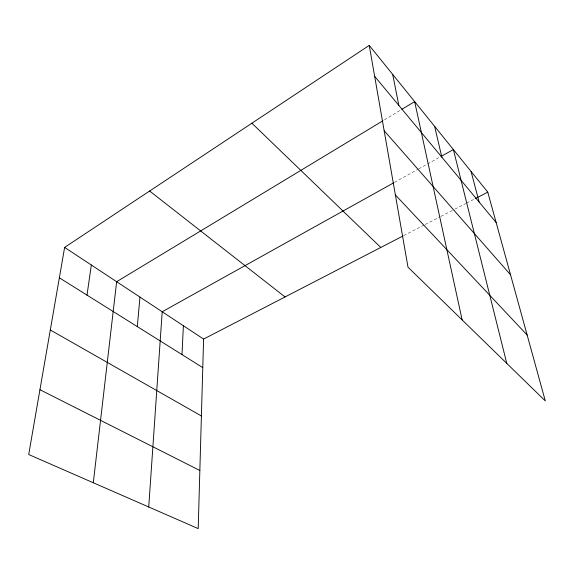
<?xml version="1.0" encoding="UTF-8"?>
<svg xmlns="http://www.w3.org/2000/svg" width="574" height="574" viewBox="0 0 574 574"><rect width="100%" height="100%" fill="white"/><g stroke="black" fill="none" stroke-linecap="round" stroke-linejoin="round"><path stroke-width="0.43" stroke-dasharray="2.87 2.15" d="M384.436 119.858L401.054 109.813M394.553 182.331L417.944 169.301M418.726 168.871L439.555 157.269M403.737 235.591L424.401 224.908M425.198 224.499L440.129 216.778M440.904 216.376L454.113 209.546M454.895 209.144L465.823 203.49M466.612 203.088L474.447 199.034"/><path stroke-width="0.86" d="M64.632 247.394L203.591 339.069L198.195 528.611L28.7 454.515L64.632 247.394L369.247 45.389L487.771 192.147L545.3 400.917L407.999 267.183L369.247 45.389M181.994 354.589L183.379 325.738M148.731 506.993L162.198 311.768L393.786 182.762M137.279 326.592L139.984 297.102M93.297 482.756L116.644 281.705L382.908 120.777M87.004 295.122L91.331 265.009M401.807 109.354L414.643 101.598L462.142 319.919M441.09 156.415L453.381 149.563L506.792 363.414M203.591 339.069L402.948 236M475.229 198.626L487.771 192.147M39.943 389.717L199.845 470.493M50.304 329.985L201.402 415.971M59.352 277.809L202.773 367.597M149.649 191.02L285.041 296.959M251.9 123.209L380.777 247.459M395.371 194.93L527.154 335.065M384.149 130.685L510.544 274.795M374.657 76.335L496.137 222.49M471.075 171.468L479.118 202.019M434.611 126.316L441.851 157.176M392.709 74.441L398.837 105.429"/></g></svg>
